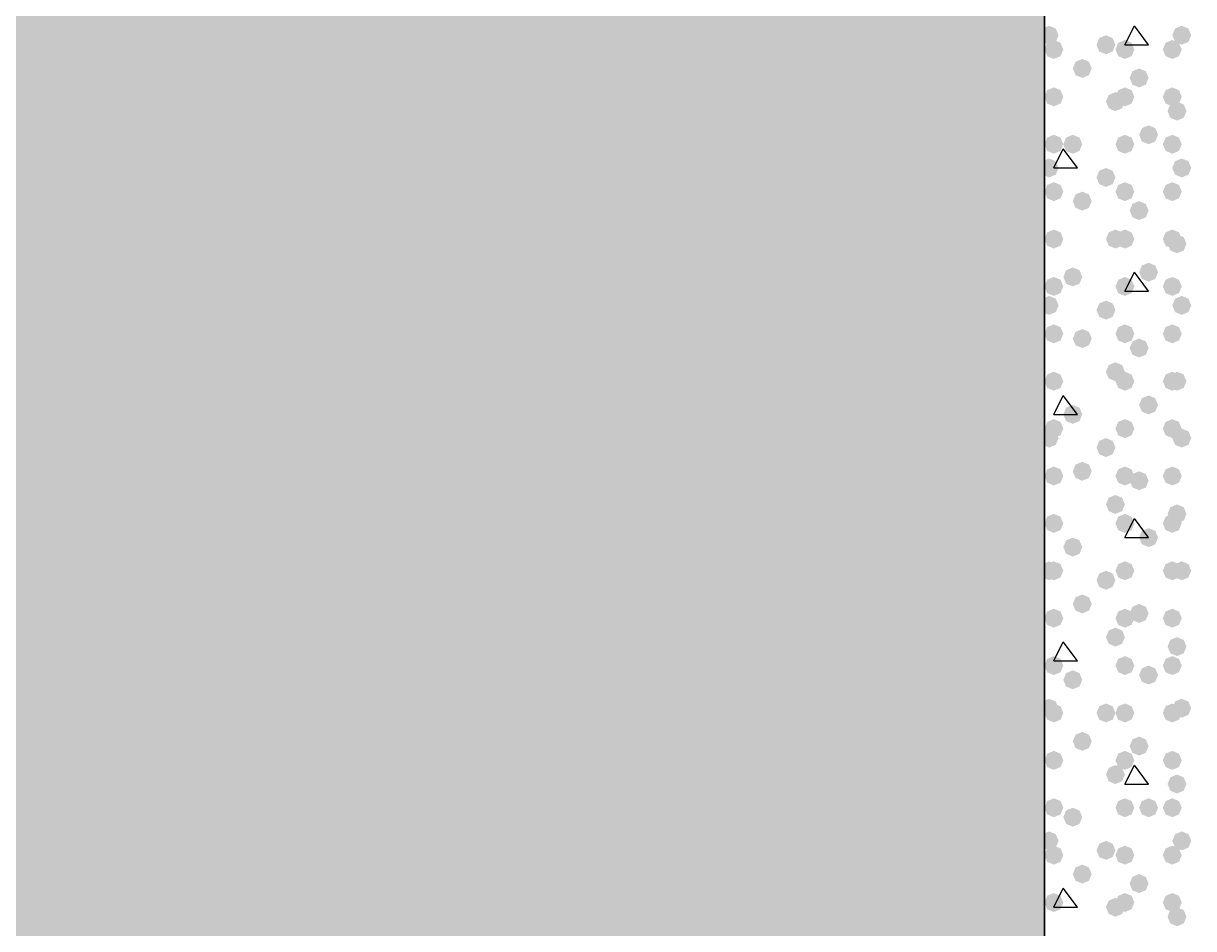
# Model space of a CAD drawing. Header units: millimetres. Extents: x 0 to 420, y 0 to 297.
# Drawn here: x 184.72 to 195.18, y 206.82 to 214.91 of the extents above; entities that cross this region are included whole.
import ezdxf

# ---------------------------------------------------------------- set-up
doc = ezdxf.new("R2010")
doc.units = ezdxf.units.MM
doc.layers.get('0').update_dxf_attribs({"linetype": 'CONTINUOUS'})

msp = doc.modelspace()

# ---------------------------------------------------------------- hatches: boundary and pattern name
at = {"true_color": 0x000008}
h = msp.add_hatch(color=0, dxfattribs=at)
h.paths.add_polyline_path([(193.844333, 220.345), (32.469667, 220.345), (193.844333, 201.252667)], flags=0)
h.paths.add_polyline_path([(32.469667, 220.345), (193.844333, 201.252667), (32.469667, 201.252667)], flags=0)
for points in [[(193.971333, 214.799333), (193.946463, 214.739537), (193.886667, 214.714667), (193.826871, 214.739537), (193.802, 214.799333), (193.826871, 214.859129), (193.886667, 214.884), (193.946462, 214.859129)], [(195.156667, 214.799333), (195.131796, 214.739537), (195.072, 214.714667), (195.012204, 214.739537), (194.987333, 214.799333), (195.012204, 214.859129), (195.072, 214.884), (195.131796, 214.859129)], [(194.479333, 214.714667), (194.454463, 214.654871), (194.394667, 214.63), (194.334871, 214.654871), (194.31, 214.714667), (194.334871, 214.774462), (194.394667, 214.799333), (194.454462, 214.774463)], [(194.013667, 214.672333), (193.988796, 214.612537), (193.929, 214.587667), (193.869204, 214.612537), (193.844333, 214.672333), (193.869204, 214.732129), (193.929, 214.757), (193.988796, 214.732129)], [(194.648667, 214.672333), (194.623796, 214.612537), (194.564, 214.587667), (194.504204, 214.612537), (194.479333, 214.672333), (194.504204, 214.732129), (194.564, 214.757), (194.623796, 214.732129)], [(195.072, 214.672333), (195.047129, 214.612537), (194.987333, 214.587667), (194.927538, 214.612537), (194.902667, 214.672333), (194.927537, 214.732129), (194.987333, 214.757), (195.047129, 214.732129)], [(194.267667, 214.503), (194.242796, 214.443204), (194.183, 214.418333), (194.123204, 214.443204), (194.098333, 214.503), (194.123204, 214.562796), (194.183, 214.587667), (194.242796, 214.562796)], [(194.775667, 214.418333), (194.750796, 214.358537), (194.691, 214.333667), (194.631204, 214.358537), (194.606333, 214.418333), (194.631204, 214.478129), (194.691, 214.503), (194.750796, 214.478129)], [(194.013667, 214.249), (193.988796, 214.189204), (193.929, 214.164333), (193.869204, 214.189204), (193.844333, 214.249), (193.869204, 214.308796), (193.929, 214.333667), (193.988796, 214.308796)], [(194.564, 214.206667), (194.539129, 214.146871), (194.479333, 214.122), (194.419537, 214.146871), (194.394667, 214.206667), (194.419537, 214.266462), (194.479333, 214.291333), (194.539129, 214.266463)], [(194.648667, 214.249), (194.623796, 214.189204), (194.564, 214.164333), (194.504204, 214.189204), (194.479333, 214.249), (194.504204, 214.308796), (194.564, 214.333667), (194.623796, 214.308796)], [(195.072, 214.249), (195.047129, 214.189204), (194.987333, 214.164333), (194.927538, 214.189204), (194.902667, 214.249), (194.927537, 214.308796), (194.987333, 214.333667), (195.047129, 214.308796)], [(195.114333, 214.122), (195.089463, 214.062204), (195.029667, 214.037333), (194.969871, 214.062204), (194.945, 214.122), (194.969871, 214.181796), (195.029667, 214.206667), (195.089462, 214.181796)], [(194.860333, 213.910333), (194.835462, 213.850537), (194.775667, 213.825667), (194.715871, 213.850537), (194.691, 213.910333), (194.715871, 213.970129), (194.775667, 213.995), (194.835462, 213.970129)], [(194.013667, 213.825667), (193.988796, 213.765871), (193.929, 213.741), (193.869204, 213.765871), (193.844333, 213.825667), (193.869204, 213.885462), (193.929, 213.910333), (193.988796, 213.885463)], [(194.183, 213.825667), (194.158129, 213.765871), (194.098333, 213.741), (194.038538, 213.765871), (194.013667, 213.825667), (194.038537, 213.885462), (194.098333, 213.910333), (194.158129, 213.885463)], [(194.648667, 213.825667), (194.623796, 213.765871), (194.564, 213.741), (194.504204, 213.765871), (194.479333, 213.825667), (194.504204, 213.885462), (194.564, 213.910333), (194.623796, 213.885463)], [(195.072, 213.825667), (195.047129, 213.765871), (194.987333, 213.741), (194.927538, 213.765871), (194.902667, 213.825667), (194.927537, 213.885462), (194.987333, 213.910333), (195.047129, 213.885463)], [(193.971333, 213.614), (193.946463, 213.554204), (193.886667, 213.529333), (193.826871, 213.554204), (193.802, 213.614), (193.826871, 213.673796), (193.886667, 213.698667), (193.946462, 213.673796)], [(195.156667, 213.614), (195.131796, 213.554204), (195.072, 213.529333), (195.012204, 213.554204), (194.987333, 213.614), (195.012204, 213.673796), (195.072, 213.698667), (195.131796, 213.673796)], [(194.479333, 213.529333), (194.454463, 213.469538), (194.394667, 213.444667), (194.334871, 213.469538), (194.31, 213.529333), (194.334871, 213.589129), (194.394667, 213.614), (194.454462, 213.589129)], [(194.013667, 213.402333), (193.988796, 213.342537), (193.929, 213.317667), (193.869204, 213.342537), (193.844333, 213.402333), (193.869204, 213.462129), (193.929, 213.487), (193.988796, 213.462129)], [(194.648667, 213.402333), (194.623796, 213.342537), (194.564, 213.317667), (194.504204, 213.342537), (194.479333, 213.402333), (194.504204, 213.462129), (194.564, 213.487), (194.623796, 213.462129)], [(195.072, 213.402333), (195.047129, 213.342537), (194.987333, 213.317667), (194.927538, 213.342537), (194.902667, 213.402333), (194.927537, 213.462129), (194.987333, 213.487), (195.047129, 213.462129)], [(194.267667, 213.317667), (194.242796, 213.257871), (194.183, 213.233), (194.123204, 213.257871), (194.098333, 213.317667), (194.123204, 213.377462), (194.183, 213.402333), (194.242796, 213.377463)], [(194.775667, 213.233), (194.750796, 213.173204), (194.691, 213.148333), (194.631204, 213.173204), (194.606333, 213.233), (194.631204, 213.292796), (194.691, 213.317667), (194.750796, 213.292796)], [(194.013667, 212.979), (193.988796, 212.919204), (193.929, 212.894333), (193.869204, 212.919204), (193.844333, 212.979), (193.869204, 213.038796), (193.929, 213.063667), (193.988796, 213.038796)], [(194.564, 212.979), (194.539129, 212.919204), (194.479333, 212.894333), (194.419537, 212.919204), (194.394667, 212.979), (194.419537, 213.038796), (194.479333, 213.063667), (194.539129, 213.038796)], [(194.648667, 212.979), (194.623796, 212.919204), (194.564, 212.894333), (194.504204, 212.919204), (194.479333, 212.979), (194.504204, 213.038796), (194.564, 213.063667), (194.623796, 213.038796)], [(195.072, 212.979), (195.047129, 212.919204), (194.987333, 212.894333), (194.927538, 212.919204), (194.902667, 212.979), (194.927537, 213.038796), (194.987333, 213.063667), (195.047129, 213.038796)], [(195.114333, 212.936667), (195.089463, 212.876871), (195.029667, 212.852), (194.969871, 212.876871), (194.945, 212.936667), (194.969871, 212.996462), (195.029667, 213.021333), (195.089462, 212.996463)], [(194.183, 212.640333), (194.158129, 212.580537), (194.098333, 212.555667), (194.038538, 212.580537), (194.013667, 212.640333), (194.038537, 212.700129), (194.098333, 212.725), (194.158129, 212.700129)], [(194.860333, 212.682667), (194.835462, 212.622871), (194.775667, 212.598), (194.715871, 212.622871), (194.691, 212.682667), (194.715871, 212.742462), (194.775667, 212.767333), (194.835462, 212.742463)], [(194.013667, 212.555667), (193.988796, 212.495871), (193.929, 212.471), (193.869204, 212.495871), (193.844333, 212.555667), (193.869204, 212.615462), (193.929, 212.640333), (193.988796, 212.615463)], [(194.648667, 212.555667), (194.623796, 212.495871), (194.564, 212.471), (194.504204, 212.495871), (194.479333, 212.555667), (194.504204, 212.615462), (194.564, 212.640333), (194.623796, 212.615463)], [(195.072, 212.555667), (195.047129, 212.495871), (194.987333, 212.471), (194.927538, 212.495871), (194.902667, 212.555667), (194.927537, 212.615462), (194.987333, 212.640333), (195.047129, 212.615463)], [(193.971333, 212.386333), (193.946463, 212.326537), (193.886667, 212.301667), (193.826871, 212.326537), (193.802, 212.386333), (193.826871, 212.446129), (193.886667, 212.471), (193.946462, 212.446129)], [(194.479333, 212.344), (194.454463, 212.284204), (194.394667, 212.259333), (194.334871, 212.284204), (194.31, 212.344), (194.334871, 212.403796), (194.394667, 212.428667), (194.454462, 212.403796)], [(195.156667, 212.386333), (195.131796, 212.326537), (195.072, 212.301667), (195.012204, 212.326537), (194.987333, 212.386333), (195.012204, 212.446129), (195.072, 212.471), (195.131796, 212.446129)], [(194.013667, 212.132333), (193.988796, 212.072537), (193.929, 212.047667), (193.869204, 212.072537), (193.844333, 212.132333), (193.869204, 212.192129), (193.929, 212.217), (193.988796, 212.192129)], [(194.267667, 212.09), (194.242796, 212.030204), (194.183, 212.005333), (194.123204, 212.030204), (194.098333, 212.09), (194.123204, 212.149796), (194.183, 212.174667), (194.242796, 212.149796)], [(194.648667, 212.132333), (194.623796, 212.072537), (194.564, 212.047667), (194.504204, 212.072537), (194.479333, 212.132333), (194.504204, 212.192129), (194.564, 212.217), (194.623796, 212.192129)], [(195.072, 212.132333), (195.047129, 212.072537), (194.987333, 212.047667), (194.927538, 212.072537), (194.902667, 212.132333), (194.927537, 212.192129), (194.987333, 212.217), (195.047129, 212.192129)], [(194.775667, 212.005333), (194.750796, 211.945537), (194.691, 211.920667), (194.631204, 211.945537), (194.606333, 212.005333), (194.631204, 212.065129), (194.691, 212.09), (194.750796, 212.065129)], [(194.564, 211.793667), (194.539129, 211.733871), (194.479333, 211.709), (194.419537, 211.733871), (194.394667, 211.793667), (194.419537, 211.853462), (194.479333, 211.878333), (194.539129, 211.853463)], [(194.013667, 211.709), (193.988796, 211.649204), (193.929, 211.624333), (193.869204, 211.649204), (193.844333, 211.709), (193.869204, 211.768796), (193.929, 211.793667), (193.988796, 211.768796)], [(194.648667, 211.709), (194.623796, 211.649204), (194.564, 211.624333), (194.504204, 211.649204), (194.479333, 211.709), (194.504204, 211.768796), (194.564, 211.793667), (194.623796, 211.768796)], [(195.072, 211.709), (195.047129, 211.649204), (194.987333, 211.624333), (194.927538, 211.649204), (194.902667, 211.709), (194.927537, 211.768796), (194.987333, 211.793667), (195.047129, 211.768796)], [(195.114333, 211.709), (195.089463, 211.649204), (195.029667, 211.624333), (194.969871, 211.649204), (194.945, 211.709), (194.969871, 211.768796), (195.029667, 211.793667), (195.089462, 211.768796)], [(194.860333, 211.497333), (194.835462, 211.437537), (194.775667, 211.412667), (194.715871, 211.437537), (194.691, 211.497333), (194.715871, 211.557129), (194.775667, 211.582), (194.835462, 211.557129)], [(194.183, 211.412667), (194.158129, 211.352871), (194.098333, 211.328), (194.038538, 211.352871), (194.013667, 211.412667), (194.038537, 211.472462), (194.098333, 211.497333), (194.158129, 211.472463)], [(194.013667, 211.285667), (193.988796, 211.225871), (193.929, 211.201), (193.869204, 211.225871), (193.844333, 211.285667), (193.869204, 211.345462), (193.929, 211.370333), (193.988796, 211.345463)], [(194.648667, 211.285667), (194.623796, 211.225871), (194.564, 211.201), (194.504204, 211.225871), (194.479333, 211.285667), (194.504204, 211.345462), (194.564, 211.370333), (194.623796, 211.345463)], [(195.072, 211.285667), (195.047129, 211.225871), (194.987333, 211.201), (194.927538, 211.225871), (194.902667, 211.285667), (194.927537, 211.345462), (194.987333, 211.370333), (195.047129, 211.345463)], [(193.971333, 211.201), (193.946463, 211.141204), (193.886667, 211.116333), (193.826871, 211.141204), (193.802, 211.201), (193.826871, 211.260796), (193.886667, 211.285667), (193.946462, 211.260796)], [(195.156667, 211.201), (195.131796, 211.141204), (195.072, 211.116333), (195.012204, 211.141204), (194.987333, 211.201), (195.012204, 211.260796), (195.072, 211.285667), (195.131796, 211.260796)], [(194.479333, 211.116333), (194.454463, 211.056537), (194.394667, 211.031667), (194.334871, 211.056537), (194.31, 211.116333), (194.334871, 211.176129), (194.394667, 211.201), (194.454462, 211.176129)], [(194.013667, 210.862333), (193.988796, 210.802537), (193.929, 210.777667), (193.869204, 210.802537), (193.844333, 210.862333), (193.869204, 210.922129), (193.929, 210.947), (193.988796, 210.922129)], [(194.267667, 210.904667), (194.242796, 210.844871), (194.183, 210.82), (194.123204, 210.844871), (194.098333, 210.904667), (194.123204, 210.964462), (194.183, 210.989333), (194.242796, 210.964463)], [(194.648667, 210.862333), (194.623796, 210.802537), (194.564, 210.777667), (194.504204, 210.802537), (194.479333, 210.862333), (194.504204, 210.922129), (194.564, 210.947), (194.623796, 210.922129)], [(194.775667, 210.82), (194.750796, 210.760204), (194.691, 210.735333), (194.631204, 210.760204), (194.606333, 210.82), (194.631204, 210.879796), (194.691, 210.904667), (194.750796, 210.879796)], [(195.072, 210.862333), (195.047129, 210.802537), (194.987333, 210.777667), (194.927538, 210.802537), (194.902667, 210.862333), (194.927537, 210.922129), (194.987333, 210.947), (195.047129, 210.922129)], [(194.564, 210.608333), (194.539129, 210.548537), (194.479333, 210.523667), (194.419537, 210.548537), (194.394667, 210.608333), (194.419537, 210.668129), (194.479333, 210.693), (194.539129, 210.668129)], [(195.114333, 210.523667), (195.089463, 210.463871), (195.029667, 210.439), (194.969871, 210.463871), (194.945, 210.523667), (194.969871, 210.583462), (195.029667, 210.608333), (195.089462, 210.583463)], [(194.013667, 210.439), (193.988796, 210.379204), (193.929, 210.354333), (193.869204, 210.379204), (193.844333, 210.439), (193.869204, 210.498796), (193.929, 210.523667), (193.988796, 210.498796)], [(194.648667, 210.439), (194.623796, 210.379204), (194.564, 210.354333), (194.504204, 210.379204), (194.479333, 210.439), (194.504204, 210.498796), (194.564, 210.523667), (194.623796, 210.498796)], [(195.072, 210.439), (195.047129, 210.379204), (194.987333, 210.354333), (194.927538, 210.379204), (194.902667, 210.439), (194.927537, 210.498796), (194.987333, 210.523667), (195.047129, 210.498796)], [(194.860333, 210.312), (194.835462, 210.252204), (194.775667, 210.227333), (194.715871, 210.252204), (194.691, 210.312), (194.715871, 210.371796), (194.775667, 210.396667), (194.835462, 210.371796)], [(194.183, 210.227333), (194.158129, 210.167537), (194.098333, 210.142667), (194.038538, 210.167537), (194.013667, 210.227333), (194.038537, 210.287129), (194.098333, 210.312), (194.158129, 210.287129)], [(193.971333, 210.015667), (193.946463, 209.955871), (193.886667, 209.931), (193.826871, 209.955871), (193.802, 210.015667), (193.826871, 210.075462), (193.886667, 210.100333), (193.946462, 210.075463)], [(194.013667, 210.015667), (193.988796, 209.955871), (193.929, 209.931), (193.869204, 209.955871), (193.844333, 210.015667), (193.869204, 210.075462), (193.929, 210.100333), (193.988796, 210.075463)], [(194.648667, 210.015667), (194.623796, 209.955871), (194.564, 209.931), (194.504204, 209.955871), (194.479333, 210.015667), (194.504204, 210.075462), (194.564, 210.100333), (194.623796, 210.075463)], [(195.072, 210.015667), (195.047129, 209.955871), (194.987333, 209.931), (194.927538, 209.955871), (194.902667, 210.015667), (194.927537, 210.075462), (194.987333, 210.100333), (195.047129, 210.075463)], [(195.156667, 210.015667), (195.131796, 209.955871), (195.072, 209.931), (195.012204, 209.955871), (194.987333, 210.015667), (195.012204, 210.075462), (195.072, 210.100333), (195.131796, 210.075463)], [(194.479333, 209.931), (194.454463, 209.871204), (194.394667, 209.846333), (194.334871, 209.871204), (194.31, 209.931), (194.334871, 209.990796), (194.394667, 210.015667), (194.454462, 209.990796)], [(194.267667, 209.719333), (194.242796, 209.659538), (194.183, 209.634667), (194.123204, 209.659538), (194.098333, 209.719333), (194.123204, 209.779129), (194.183, 209.804), (194.242796, 209.779129)], [(194.013667, 209.592333), (193.988796, 209.532537), (193.929, 209.507667), (193.869204, 209.532537), (193.844333, 209.592333), (193.869204, 209.652129), (193.929, 209.677), (193.988796, 209.652129)], [(194.648667, 209.592333), (194.623796, 209.532537), (194.564, 209.507667), (194.504204, 209.532537), (194.479333, 209.592333), (194.504204, 209.652129), (194.564, 209.677), (194.623796, 209.652129)], [(194.775667, 209.634667), (194.750796, 209.574871), (194.691, 209.55), (194.631204, 209.574871), (194.606333, 209.634667), (194.631204, 209.694462), (194.691, 209.719333), (194.750796, 209.694463)], [(195.072, 209.592333), (195.047129, 209.532537), (194.987333, 209.507667), (194.927538, 209.532537), (194.902667, 209.592333), (194.927537, 209.652129), (194.987333, 209.677), (195.047129, 209.652129)], [(194.564, 209.423), (194.539129, 209.363204), (194.479333, 209.338333), (194.419537, 209.363204), (194.394667, 209.423), (194.419537, 209.482796), (194.479333, 209.507667), (194.539129, 209.482796)], [(195.114333, 209.338333), (195.089463, 209.278537), (195.029667, 209.253667), (194.969871, 209.278537), (194.945, 209.338333), (194.969871, 209.398129), (195.029667, 209.423), (195.089462, 209.398129)], [(194.013667, 209.169), (193.988796, 209.109204), (193.929, 209.084333), (193.869204, 209.109204), (193.844333, 209.169), (193.869204, 209.228796), (193.929, 209.253667), (193.988796, 209.228796)], [(194.648667, 209.169), (194.623796, 209.109204), (194.564, 209.084333), (194.504204, 209.109204), (194.479333, 209.169), (194.504204, 209.228796), (194.564, 209.253667), (194.623796, 209.228796)], [(195.072, 209.169), (195.047129, 209.109204), (194.987333, 209.084333), (194.927538, 209.109204), (194.902667, 209.169), (194.927537, 209.228796), (194.987333, 209.253667), (195.047129, 209.228796)], [(194.860333, 209.084333), (194.835462, 209.024538), (194.775667, 208.999667), (194.715871, 209.024538), (194.691, 209.084333), (194.715871, 209.144129), (194.775667, 209.169), (194.835462, 209.144129)], [(194.183, 209.042), (194.158129, 208.982204), (194.098333, 208.957333), (194.038538, 208.982204), (194.013667, 209.042), (194.038537, 209.101796), (194.098333, 209.126667), (194.158129, 209.101796)], [(193.971333, 208.788), (193.946463, 208.728204), (193.886667, 208.703333), (193.826871, 208.728204), (193.802, 208.788), (193.826871, 208.847796), (193.886667, 208.872667), (193.946462, 208.847796)], [(194.013667, 208.745667), (193.988796, 208.685871), (193.929, 208.661), (193.869204, 208.685871), (193.844333, 208.745667), (193.869204, 208.805462), (193.929, 208.830333), (193.988796, 208.805463)], [(194.479333, 208.745667), (194.454463, 208.685871), (194.394667, 208.661), (194.334871, 208.685871), (194.31, 208.745667), (194.334871, 208.805462), (194.394667, 208.830333), (194.454462, 208.805463)], [(194.648667, 208.745667), (194.623796, 208.685871), (194.564, 208.661), (194.504204, 208.685871), (194.479333, 208.745667), (194.504204, 208.805462), (194.564, 208.830333), (194.623796, 208.805463)], [(195.072, 208.745667), (195.047129, 208.685871), (194.987333, 208.661), (194.927538, 208.685871), (194.902667, 208.745667), (194.927537, 208.805462), (194.987333, 208.830333), (195.047129, 208.805463)], [(195.156667, 208.788), (195.131796, 208.728204), (195.072, 208.703333), (195.012204, 208.728204), (194.987333, 208.788), (195.012204, 208.847796), (195.072, 208.872667), (195.131796, 208.847796)], [(194.267667, 208.491667), (194.242796, 208.431871), (194.183, 208.407), (194.123204, 208.431871), (194.098333, 208.491667), (194.123204, 208.551462), (194.183, 208.576333), (194.242796, 208.551463)], [(194.775667, 208.449333), (194.750796, 208.389537), (194.691, 208.364667), (194.631204, 208.389537), (194.606333, 208.449333), (194.631204, 208.509129), (194.691, 208.534), (194.750796, 208.509129)], [(194.013667, 208.322333), (193.988796, 208.262537), (193.929, 208.237667), (193.869204, 208.262537), (193.844333, 208.322333), (193.869204, 208.382129), (193.929, 208.407), (193.988796, 208.382129)], [(194.648667, 208.322333), (194.623796, 208.262537), (194.564, 208.237667), (194.504204, 208.262537), (194.479333, 208.322333), (194.504204, 208.382129), (194.564, 208.407), (194.623796, 208.382129)], [(195.072, 208.322333), (195.047129, 208.262537), (194.987333, 208.237667), (194.927538, 208.262537), (194.902667, 208.322333), (194.927537, 208.382129), (194.987333, 208.407), (195.047129, 208.382129)], [(194.564, 208.195333), (194.539129, 208.135537), (194.479333, 208.110667), (194.419537, 208.135537), (194.394667, 208.195333), (194.419537, 208.255129), (194.479333, 208.28), (194.539129, 208.255129)], [(195.114333, 208.110667), (195.089463, 208.050871), (195.029667, 208.026), (194.969871, 208.050871), (194.945, 208.110667), (194.969871, 208.170462), (195.029667, 208.195333), (195.089462, 208.170463)], [(194.013667, 207.899), (193.988796, 207.839204), (193.929, 207.814333), (193.869204, 207.839204), (193.844333, 207.899), (193.869204, 207.958796), (193.929, 207.983667), (193.988796, 207.958796)], [(194.648667, 207.899), (194.623796, 207.839204), (194.564, 207.814333), (194.504204, 207.839204), (194.479333, 207.899), (194.504204, 207.958796), (194.564, 207.983667), (194.623796, 207.958796)], [(194.860333, 207.899), (194.835462, 207.839204), (194.775667, 207.814333), (194.715871, 207.839204), (194.691, 207.899), (194.715871, 207.958796), (194.775667, 207.983667), (194.835462, 207.958796)], [(195.072, 207.899), (195.047129, 207.839204), (194.987333, 207.814333), (194.927538, 207.839204), (194.902667, 207.899), (194.927537, 207.958796), (194.987333, 207.983667), (195.047129, 207.958796)], [(194.183, 207.814333), (194.158129, 207.754537), (194.098333, 207.729667), (194.038538, 207.754537), (194.013667, 207.814333), (194.038537, 207.874129), (194.098333, 207.899), (194.158129, 207.874129)], [(193.971333, 207.602667), (193.946463, 207.542871), (193.886667, 207.518), (193.826871, 207.542871), (193.802, 207.602667), (193.826871, 207.662462), (193.886667, 207.687333), (193.946462, 207.662463)], [(195.156667, 207.602667), (195.131796, 207.542871), (195.072, 207.518), (195.012204, 207.542871), (194.987333, 207.602667), (195.012204, 207.662462), (195.072, 207.687333), (195.131796, 207.662463)], [(194.013667, 207.475667), (193.988796, 207.415871), (193.929, 207.391), (193.869204, 207.415871), (193.844333, 207.475667), (193.869204, 207.535462), (193.929, 207.560333), (193.988796, 207.535463)], [(194.479333, 207.518), (194.454463, 207.458204), (194.394667, 207.433333), (194.334871, 207.458204), (194.31, 207.518), (194.334871, 207.577796), (194.394667, 207.602667), (194.454462, 207.577796)], [(194.648667, 207.475667), (194.623796, 207.415871), (194.564, 207.391), (194.504204, 207.415871), (194.479333, 207.475667), (194.504204, 207.535462), (194.564, 207.560333), (194.623796, 207.535463)], [(195.072, 207.475667), (195.047129, 207.415871), (194.987333, 207.391), (194.927538, 207.415871), (194.902667, 207.475667), (194.927537, 207.535462), (194.987333, 207.560333), (195.047129, 207.535463)], [(194.267667, 207.306333), (194.242796, 207.246537), (194.183, 207.221667), (194.123204, 207.246537), (194.098333, 207.306333), (194.123204, 207.366129), (194.183, 207.391), (194.242796, 207.366129)], [(194.775667, 207.221667), (194.750796, 207.161871), (194.691, 207.137), (194.631204, 207.161871), (194.606333, 207.221667), (194.631204, 207.281462), (194.691, 207.306333), (194.750796, 207.281463)], [(194.013667, 207.052333), (193.988796, 206.992537), (193.929, 206.967667), (193.869204, 206.992537), (193.844333, 207.052333), (193.869204, 207.112129), (193.929, 207.137), (193.988796, 207.112129)], [(194.564, 207.01), (194.539129, 206.950204), (194.479333, 206.925333), (194.419537, 206.950204), (194.394667, 207.01), (194.419537, 207.069796), (194.479333, 207.094667), (194.539129, 207.069796)], [(194.648667, 207.052333), (194.623796, 206.992537), (194.564, 206.967667), (194.504204, 206.992537), (194.479333, 207.052333), (194.504204, 207.112129), (194.564, 207.137), (194.623796, 207.112129)], [(195.072, 207.052333), (195.047129, 206.992537), (194.987333, 206.967667), (194.927538, 206.992537), (194.902667, 207.052333), (194.927537, 207.112129), (194.987333, 207.137), (195.047129, 207.112129)], [(195.114333, 206.925333), (195.089463, 206.865537), (195.029667, 206.840667), (194.969871, 206.865537), (194.945, 206.925333), (194.969871, 206.985129), (195.029667, 207.01), (195.089462, 206.985129)]]:
    msp.add_hatch(color=0, dxfattribs=at).paths.add_polyline_path(points, flags=0)

# ---------------------------------------------------------------- linework, layer by layer
at = {"color": 0, "true_color": 0x000007}
msp.add_lwpolyline([(31.369, 201.252667), (31.369, 177.927), (379.603, 177.927), (379.603, 201.252667), (217.17, 201.252667), (217.17, 222.461667), (193.844333, 222.461667), (193.844333, 201.252667)], close=True, dxfattribs=at)
msp.add_lwpolyline([(31.369, 201.252667), (31.369, 177.927), (379.603, 177.927), (379.603, 201.252667), (217.17, 201.252667), (217.17, 222.461667), (193.844333, 222.461667), (193.844333, 201.252667)], close=True, dxfattribs=at)
at = {"color": 0, "true_color": 0x000008}
msp.add_lwpolyline([(193.844333, 220.345), (32.469667, 220.345), (193.844333, 201.252667)], close=True, dxfattribs=at)
at = {"color": 0, "true_color": 0x000007}
msp.add_lwpolyline([(193.844333, 220.345), (193.844333, 201.252667)], dxfattribs=at)
at = {"color": 0, "true_color": 0x000008}
for points in [[(194.564, 214.714667), (194.648667, 214.884)], [(194.775667, 214.714667), (194.648667, 214.884)], [(194.564, 214.714667), (194.775667, 214.714667)], [(193.929, 213.614), (194.013667, 213.783333)], [(194.140667, 213.614), (194.013667, 213.783333)], [(193.929, 213.614), (194.140667, 213.614)], [(194.564, 212.513333), (194.648667, 212.682667)], [(194.775667, 212.513333), (194.648667, 212.682667)], [(194.564, 212.513333), (194.775667, 212.513333)], [(193.929, 211.412667), (194.013667, 211.582)], [(194.140667, 211.412667), (194.013667, 211.582)], [(193.929, 211.412667), (194.140667, 211.412667)], [(194.564, 210.312), (194.648667, 210.481333)], [(194.775667, 210.312), (194.648667, 210.481333)], [(194.564, 210.312), (194.775667, 210.312)], [(193.929, 209.211333), (194.013667, 209.380667)], [(194.140667, 209.211333), (194.013667, 209.380667)], [(193.929, 209.211333), (194.140667, 209.211333)], [(194.564, 208.110667), (194.648667, 208.28)], [(194.775667, 208.110667), (194.648667, 208.28)], [(194.564, 208.110667), (194.775667, 208.110667)], [(193.929, 207.01), (194.013667, 207.179333)], [(194.140667, 207.01), (194.013667, 207.179333)], [(193.929, 207.01), (194.140667, 207.01)]]:
    msp.add_lwpolyline(points, dxfattribs=at)

doc.saveas('drawing.dxf')
